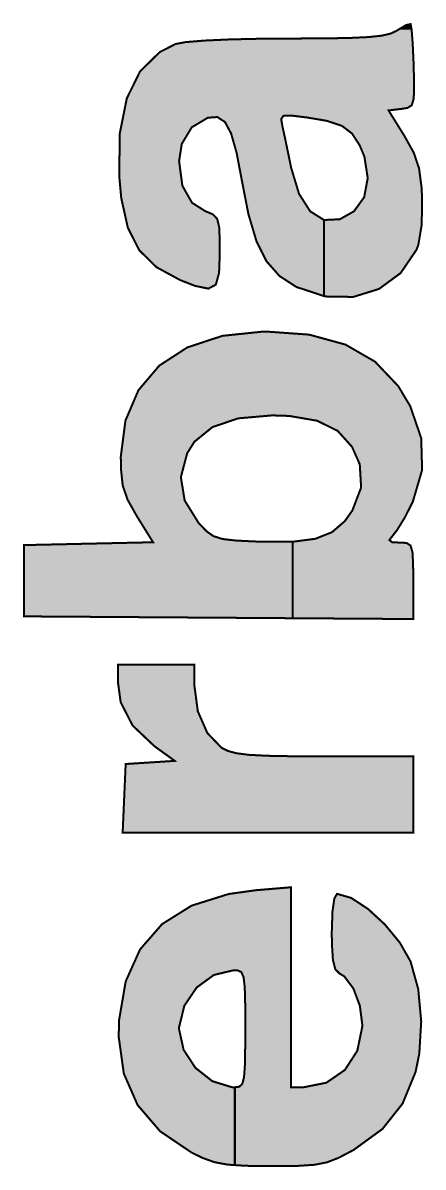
# Model space of a CAD drawing. Extents: x 66 to 205, y -127 to -80.
# Drawn here: x 82.81 to 84.81, y -102.71 to -97 of the extents above; entities that cross this region are included whole.
import ezdxf

# ---------------------------------------------------------------- set-up
doc = ezdxf.new("R2010")
doc.units = 0
doc.layers.add('MKSMINI12864-F_SILKS_GBR', color=11, linetype='CONTINUOUS')

msp = doc.modelspace()

# ---------------------------------------------------------------- linework, layer by layer
at = {"layer": 'MKSMINI12864-F_SILKS_GBR', "const_width": 0.01}
for points in [[(83.29541, -97.551732), (83.330196, -97.377686), (83.396692, -97.24242), (83.494676, -97.146448), (83.574004, -97.105816), (83.624088, -97.096616), (83.716974, -97.088936), (83.844678, -97.083162), (83.999218, -97.079678), (84.133502, -97.0788), (84.309124, -97.078164), (84.44115, -97.075896), (84.53677, -97.07146), (84.603176, -97.064324), (84.647558, -97.053948), (84.677112, -97.039796), (84.67959, -97.03811), (84.724538, -97.011522), (84.746906, -97.00664), (84.751918, -97.034564), (84.757026, -97.10051), (84.761308, -97.191712), (84.762198, -97.21878), (84.764576, -97.31953), (84.762238, -97.380282), (84.752134, -97.411806), (84.731214, -97.424878), (84.702512, -97.429546), (84.636758, -97.437392), (84.717018, -97.566502), (84.76305, -97.649464), (84.788998, -97.726312), (84.801338, -97.820044), (84.804268, -97.876156), (84.802194, -98.008074), (84.785642, -98.10696), (84.776068, -98.1329), (84.697044, -98.248884), (84.589042, -98.328104), (84.460726, -98.367906), (84.320766, -98.36564), (84.314684, -98.36364), (84.314684, -97.984036), (84.393624, -97.980388), (84.464274, -97.940556), (84.514932, -97.870636), (84.532768, -97.775346), (84.51653, -97.669126), (84.492838, -97.611692), (84.454402, -97.552732), (84.404152, -97.514308), (84.328594, -97.489296), (84.229278, -97.472564), (84.151048, -97.463056), (84.111974, -97.464474), (84.100922, -97.480586), (84.106504, -97.51409), (84.119188, -97.571772), (84.137112, -97.65737), (84.150652, -97.72388), (84.190042, -97.853602), (84.245772, -97.941046), (84.314684, -97.984036), (84.314684, -98.36364), (84.177826, -98.318648), (84.174632, -98.31705), (84.091998, -98.263162), (84.02763, -98.190066), (83.977388, -98.08969), (83.937132, -97.953968), (83.905686, -97.792938), (83.878716, -97.650476), (83.851196, -97.553044), (83.820068, -97.494934), (83.782278, -97.470438), (83.734774, -97.473844), (83.65457, -97.521598), (83.604816, -97.604206), (83.5914, -97.690018), (83.60764, -97.81299), (83.655836, -97.898124), (83.721902, -97.939814), (83.759832, -97.955616), (83.781566, -97.97833), (83.791608, -98.020624), (83.79446, -98.095164), (83.7946, -98.144278), (83.790974, -98.247938), (83.774672, -98.306766), (83.737562, -98.326522), (83.671506, -98.312972), (83.59728, -98.284088), (83.47833, -98.219478), (83.39263, -98.135026), (83.335622, -98.022958), (83.302748, -97.875492), (83.292556, -97.764036), (83.29541, -97.551732)], [(83.139036, -99.599002), (83.461372, -99.591904), (83.380336, -99.46143), (83.333972, -99.379084), (83.309686, -99.307724), (83.300982, -99.22312), (83.30047, -99.163728), (83.32357, -98.984974), (83.388448, -98.83317), (83.492492, -98.710572), (83.633088, -98.619434), (83.80762, -98.562008), (84.013478, -98.540548), (84.0232, -98.540466), (84.240646, -98.55602), (84.421814, -98.60574), (84.569118, -98.690866), (84.684974, -98.812646), (84.744808, -98.912548), (84.799864, -99.072868), (84.804202, -99.231638), (84.757848, -99.38974), (84.757846, -99.389744), (84.718582, -99.467266), (84.679416, -99.53079), (84.665566, -99.548494), (84.64086, -99.580948), (84.655746, -99.592206), (84.692364, -99.5934), (84.726634, -99.595352), (84.746732, -99.608338), (84.75644, -99.64306), (84.759538, -99.71022), (84.7598, -99.784202), (84.7598, -99.975004), (84.158074, -99.970884), (84.158074, -99.58944), (84.271368, -99.574582), (84.354826, -99.541418), (84.41827, -99.48655), (84.456028, -99.433416), (84.499884, -99.318788), (84.493018, -99.202898), (84.454348, -99.115622), (84.382788, -99.036124), (84.279862, -98.985494), (84.140088, -98.961576), (84.055766, -98.958958), (83.88666, -98.973686), (83.75797, -99.017242), (83.667676, -99.090526), (83.63156, -99.148148), (83.600206, -99.267124), (83.61921, -99.383462), (83.68813, -99.494604), (83.692248, -99.499274), (83.728478, -99.537298), (83.763246, -99.561626), (83.809116, -99.575876), (83.87866, -99.583674), (83.984448, -99.588634), (84.00512, -99.58939), (84.158074, -99.58944), (84.158074, -99.970884), (82.8167, -99.9617), (82.8167, -99.6061), (83.139036, -99.599002)], [(83.6676, -100.203), (83.6676, -100.305416), (83.68475, -100.435054), (83.732392, -100.543672), (83.80294, -100.616908), (83.834456, -100.632982), (83.877756, -100.644622), (83.940744, -100.652494), (84.03132, -100.657268), (84.15739, -100.659612), (84.314406, -100.6602), (84.7598, -100.6602), (84.7598, -101.0412), (83.309678, -101.0412), (83.3247, -100.6983), (83.447138, -100.690486), (83.569578, -100.68267), (83.4671, -100.608436), (83.359258, -100.506158), (83.299858, -100.390088), (83.2866, -100.293162), (83.2866, -100.203), (83.6676, -100.203)], [(83.291928, -101.974898), (83.32499, -101.782532), (83.396626, -101.62312), (83.50639, -101.497082), (83.65384, -101.40484), (83.83853, -101.346816), (83.973206, -101.32807), (84.1502, -101.313232), (84.1502, -102.3112), (84.212046, -102.3112), (84.326558, -102.288246), (84.418692, -102.224744), (84.480884, -102.128738), (84.505576, -102.008272), (84.505706, -101.998788), (84.493256, -101.903408), (84.460696, -101.817428), (84.415486, -101.75766), (84.39244, -101.743576), (84.37138, -101.72349), (84.359158, -101.67682), (84.353948, -101.593908), (84.3534, -101.537298), (84.356756, -101.435128), (84.366132, -101.368882), (84.380062, -101.346), (84.45049, -101.366522), (84.533796, -101.42102), (84.61849, -101.498898), (84.693082, -101.589558), (84.746084, -101.6824), (84.746946, -101.684444), (84.784892, -101.821504), (84.799672, -101.981826), (84.790288, -102.142958), (84.771458, -102.235), (84.706784, -102.392502), (84.606492, -102.51904), (84.464334, -102.622336), (84.453008, -102.6287), (84.387, -102.66324), (84.32986, -102.68538), (84.267146, -102.697822), (84.184416, -102.703272), (84.06723, -102.704432), (84.0486, -102.704408), (83.923342, -102.702874), (83.869538, -102.699414), (83.869538, -102.3112), (83.891894, -102.308358), (83.90673, -102.29409), (83.915582, -102.259786), (83.919984, -102.19684), (83.92147, -102.096638), (83.9216, -102.0191), (83.92121, -101.893836), (83.918914, -101.810732), (83.913018, -101.761148), (83.901834, -101.736444), (83.88367, -101.727982), (83.86445, -101.727094), (83.764776, -101.750694), (83.678966, -101.813462), (83.617702, -101.903864), (83.591656, -102.010372), (83.5914, -102.022014), (83.613832, -102.12402), (83.673152, -102.21442), (83.757394, -102.280772), (83.854592, -102.310636), (83.869538, -102.3112), (83.869538, -102.699414), (83.834398, -102.697154), (83.767304, -102.684758), (83.707602, -102.663196), (83.652614, -102.63619), (83.496412, -102.530456), (83.38418, -102.399578), (83.3155, -102.242784), (83.28995, -102.05931), (83.291928, -101.974898)]]:
    msp.add_lwpolyline(points, dxfattribs=at)
at = {"layer": 'MKSMINI12864-F_SILKS_GBR'}
for points in [[(84.647526, -97.053956), (84.677092, -97.039806), (84.75342, -97.053956), (84.752322, -97.039806)], [(84.677092, -97.039806), (84.679584, -97.038114), (84.752322, -97.039806), (84.752192, -97.038114)], [(84.679584, -97.038114), (84.685612, -97.034548), (84.752192, -97.038114), (84.751914, -97.034548)], [(84.685612, -97.034548), (84.724512, -97.011538), (84.751914, -97.034548), (84.747786, -97.011538)], [(84.724512, -97.011538), (84.746906, -97.00664), (84.747786, -97.011538), (84.746906, -97.00664)], [(83.494656, -97.146468), (83.573974, -97.10583), (84.759184, -97.146468), (84.757276, -97.10583)], [(83.573974, -97.10583), (83.60289, -97.100514), (84.757276, -97.10583), (84.757026, -97.100514)], [(83.60289, -97.100514), (83.624074, -97.09662), (84.757026, -97.100514), (84.756726, -97.09662)], [(83.624074, -97.09662), (83.716968, -97.088936), (84.756726, -97.09662), (84.75613, -97.088936)], [(83.716968, -97.088936), (83.844674, -97.083162), (84.75613, -97.088936), (84.755682, -97.083162)], [(83.844674, -97.083162), (83.999216, -97.079678), (84.755682, -97.083162), (84.755412, -97.079678)], [(83.999216, -97.079678), (84.133502, -97.0788), (84.755412, -97.079678), (84.755344, -97.0788)], [(84.133502, -97.0788), (84.309124, -97.078164), (84.755344, -97.0788), (84.755294, -97.078164)], [(84.309124, -97.078164), (84.441152, -97.075896), (84.755294, -97.078164), (84.75512, -97.075896)], [(84.441152, -97.075896), (84.53676, -97.07146), (84.75512, -97.075896), (84.754776, -97.07146)], [(84.53676, -97.07146), (84.603158, -97.064326), (84.754776, -97.07146), (84.754222, -97.064326)], [(84.603158, -97.064326), (84.647526, -97.053956), (84.754222, -97.064326), (84.75342, -97.053956)], [(83.448466, -97.191716), (83.494656, -97.146468), (84.761308, -97.191716), (84.759184, -97.146468)], [(83.396676, -97.242452), (83.42084, -97.21878), (84.762758, -97.242452), (84.762198, -97.21878)], [(83.42084, -97.21878), (83.448466, -97.191716), (84.762198, -97.21878), (84.761308, -97.191716)], [(83.358784, -97.31954), (83.396676, -97.242452), (84.764576, -97.31954), (84.762758, -97.242452)], [(83.330192, -97.37771), (83.358784, -97.31954), (84.76233, -97.37771), (84.764576, -97.31954)], [(83.323382, -97.411782), (83.329672, -97.380308), (84.752128, -97.411782), (84.76223, -97.380308)], [(83.329672, -97.380308), (83.330192, -97.37771), (84.76223, -97.380308), (84.76233, -97.37771)], [(83.313136, -97.463058), (83.318212, -97.437658), (84.652714, -97.463058), (84.636924, -97.437658)], [(83.318212, -97.437658), (83.31825, -97.437466), (84.636924, -97.437658), (84.636914, -97.437466)], [(83.31825, -97.437466), (83.318272, -97.437354), (84.636914, -97.437466), (84.63707, -97.437354)], [(83.318272, -97.437354), (83.319832, -97.429546), (84.63707, -97.437354), (84.702506, -97.429546)], [(83.319832, -97.429546), (83.320764, -97.424884), (84.702506, -97.429546), (84.731174, -97.424884)], [(83.320764, -97.424884), (83.323372, -97.411834), (84.731174, -97.424884), (84.752088, -97.411834)], [(83.323372, -97.411834), (83.323382, -97.411782), (84.752088, -97.411834), (84.752128, -97.411782)], [(83.301438, -97.521594), (83.310974, -97.473868), (83.6546, -97.521594), (83.734732, -97.473868)], [(83.310974, -97.473868), (83.31098, -97.47384), (83.734732, -97.473868), (83.73482, -97.47384)], [(83.31098, -97.47384), (83.31166, -97.470442), (83.73482, -97.47384), (83.782226, -97.470442)], [(83.31166, -97.470442), (83.312836, -97.464556), (84.10788, -97.470442), (84.111918, -97.464556)], [(83.312836, -97.464556), (83.312848, -97.464494), (84.111918, -97.464556), (84.111984, -97.464494)], [(83.312848, -97.464494), (83.312852, -97.46447), (84.111984, -97.464494), (84.112074, -97.46447)], [(83.312852, -97.46447), (83.313136, -97.463058), (84.112074, -97.46447), (84.151056, -97.463058)], [(83.782334, -97.470474), (83.782226, -97.470442), (84.107858, -97.470474), (84.10788, -97.470442)], [(83.79783, -97.480518), (83.782334, -97.470474), (84.10097, -97.480518), (84.107858, -97.470474)], [(83.798054, -97.480664), (83.79783, -97.480518), (84.100936, -97.480664), (84.10097, -97.480518)], [(83.820002, -97.494892), (83.798054, -97.480664), (84.103306, -97.494892), (84.100936, -97.480664)], [(83.82007, -97.494966), (83.820002, -97.494892), (84.103318, -97.494966), (84.103306, -97.494892)], [(83.830322, -97.514098), (83.82007, -97.494966), (84.106504, -97.514098), (84.103318, -97.494966)], [(84.229282, -97.472562), (84.151056, -97.463058), (84.658622, -97.472562), (84.652714, -97.463058)], [(84.3286, -97.4893), (84.229282, -97.472562), (84.669028, -97.4893), (84.658622, -97.472562)], [(84.404104, -97.514294), (84.3286, -97.4893), (84.684564, -97.514294), (84.669028, -97.4893)], [(83.294704, -97.60419), (83.29541, -97.55176), (83.604834, -97.60419), (83.636404, -97.55176)], [(83.29541, -97.55176), (83.301424, -97.521662), (83.636404, -97.55176), (83.65453, -97.521662)], [(83.301424, -97.521662), (83.301438, -97.521594), (83.65453, -97.521662), (83.6546, -97.521594)], [(83.851196, -97.553056), (83.830322, -97.514098), (84.115072, -97.553056), (84.106504, -97.514098)], [(83.856484, -97.571774), (83.851196, -97.553056), (84.119188, -97.571774), (84.115072, -97.553056)], [(84.404164, -97.514326), (84.404104, -97.514294), (84.684584, -97.514326), (84.684564, -97.514294)], [(84.454362, -97.552702), (84.404164, -97.514326), (84.70844, -97.552702), (84.684584, -97.514326)], [(84.454408, -97.55275), (84.454362, -97.552702), (84.70847, -97.55275), (84.70844, -97.552702)], [(84.46337, -97.566496), (84.454408, -97.55275), (84.717014, -97.566496), (84.70847, -97.55275)], [(83.29355, -97.690006), (83.294704, -97.604264), (83.591406, -97.690006), (83.604808, -97.604264)], [(83.294704, -97.604264), (83.294704, -97.60419), (83.604808, -97.604264), (83.604834, -97.60419)], [(83.878716, -97.650478), (83.856484, -97.571774), (84.13567, -97.650478), (84.119188, -97.571774)], [(84.49284, -97.611702), (84.46337, -97.566496), (84.742098, -97.611702), (84.717014, -97.566496)], [(84.508408, -97.64944), (84.49284, -97.611702), (84.763036, -97.64944), (84.742098, -97.611702)], [(83.880022, -97.65737), (83.878716, -97.650478), (84.137112, -97.65737), (84.13567, -97.650478)], [(83.892614, -97.723884), (83.880022, -97.65737), (84.150654, -97.723884), (84.137112, -97.65737)], [(84.516514, -97.669094), (84.508408, -97.64944), (84.769674, -97.669094), (84.763036, -97.64944)], [(84.516528, -97.66914), (84.516514, -97.669094), (84.76969, -97.66914), (84.769674, -97.669094)], [(84.525264, -97.726284), (84.516528, -97.66914), (84.788988, -97.726284), (84.76969, -97.66914)], [(83.292556, -97.764052), (83.29355, -97.690062), (83.601178, -97.764052), (83.591406, -97.690062)], [(83.29355, -97.690062), (83.29355, -97.690006), (83.591406, -97.690062), (83.591406, -97.690006)], [(83.905686, -97.792938), (83.892614, -97.723884), (84.171622, -97.792938), (84.150654, -97.723884)], [(84.53276, -97.775328), (84.525264, -97.726284), (84.795448, -97.775328), (84.788988, -97.726284)], [(83.297028, -97.812934), (83.292556, -97.764052), (83.607632, -97.812934), (83.601178, -97.764052)], [(84.524396, -97.82004), (84.532758, -97.775394), (84.801336, -97.82004), (84.795456, -97.775394)], [(84.532758, -97.775394), (84.53276, -97.775328), (84.795456, -97.775394), (84.795448, -97.775328)], [(83.297034, -97.813006), (83.297028, -97.812934), (83.607656, -97.813006), (83.607632, -97.812934)], [(83.302746, -97.875474), (83.297034, -97.813006), (83.643016, -97.875474), (83.607656, -97.813006)], [(83.917526, -97.853564), (83.905686, -97.792938), (84.19003, -97.853564), (84.171622, -97.792938)], [(84.514926, -97.87061), (84.524396, -97.82004), (84.803978, -97.87061), (84.801336, -97.82004)], [(83.307782, -97.898058), (83.302746, -97.875474), (83.655798, -97.898058), (83.643016, -97.875474)], [(83.307798, -97.89813), (83.307782, -97.898058), (83.655866, -97.89813), (83.655798, -97.898058)], [(83.31709, -97.939814), (83.307798, -97.89813), (83.72191, -97.939814), (83.655866, -97.89813)], [(83.917536, -97.853614), (83.917526, -97.853564), (84.190054, -97.853614), (84.19003, -97.853564)], [(83.9346, -97.94099), (83.917536, -97.853614), (84.245736, -97.94099), (84.190054, -97.853614)], [(84.464282, -97.940534), (84.510922, -97.876168), (84.803254, -97.940534), (84.804268, -97.876168)], [(84.510922, -97.876168), (84.514892, -97.870692), (84.804268, -97.876168), (84.803982, -97.870692)], [(84.514892, -97.870692), (84.514926, -97.87061), (84.803982, -97.870692), (84.803978, -97.87061)], [(83.320614, -97.955624), (83.31709, -97.939814), (83.759826, -97.955624), (83.72191, -97.939814)], [(83.325668, -97.9783), (83.320614, -97.955624), (83.78154, -97.9783), (83.759826, -97.955624)], [(83.934612, -97.941052), (83.9346, -97.94099), (84.245798, -97.941052), (84.245736, -97.94099)], [(83.93713, -97.953954), (83.934612, -97.941052), (84.266466, -97.953954), (84.245798, -97.941052)], [(83.946044, -97.984008), (83.93713, -97.953954), (84.31461, -97.984008), (84.266466, -97.953954)], [(84.393668, -97.980366), (84.464218, -97.94059), (84.802626, -97.980366), (84.803252, -97.94059)], [(84.464218, -97.94059), (84.464282, -97.940534), (84.803252, -97.94059), (84.803254, -97.940534)], [(83.32568, -97.978346), (83.325668, -97.9783), (83.781564, -97.978346), (83.78154, -97.9783)], [(83.335098, -98.020596), (83.32568, -97.978346), (83.7916, -98.020596), (83.781564, -97.978346)], [(83.946054, -97.984038), (83.946044, -97.984008), (84.314726, -97.984038), (84.31461, -97.984008)], [(83.953188, -98.008096), (83.946054, -97.984038), (84.80219, -98.008096), (84.802568, -97.984038)], [(83.97738, -98.089664), (83.953188, -98.008096), (84.788532, -98.089664), (84.80219, -98.008096)], [(84.314726, -97.984038), (84.39358, -97.980392), (84.802568, -97.984038), (84.802626, -97.980392)], [(84.39358, -97.980392), (84.393668, -97.980366), (84.802626, -97.980392), (84.802626, -97.980366)], [(83.335622, -98.022954), (83.335098, -98.020596), (83.791692, -98.022954), (83.7916, -98.020596)], [(83.372362, -98.09517), (83.335622, -98.022954), (83.79446, -98.09517), (83.791692, -98.022954)], [(83.392634, -98.135022), (83.372362, -98.09517), (83.794574, -98.135022), (83.79446, -98.09517)], [(83.98605, -98.106986), (83.97738, -98.089664), (84.785632, -98.106986), (84.788532, -98.089664)], [(83.99903, -98.132918), (83.98605, -98.106986), (84.776054, -98.132918), (84.785632, -98.106986)], [(84.027632, -98.190064), (83.99903, -98.132918), (84.737112, -98.190064), (84.776054, -98.132918)], [(83.402032, -98.144282), (83.392634, -98.135022), (83.7946, -98.144282), (83.794574, -98.135022)], [(83.478334, -98.219476), (83.402032, -98.144282), (83.791964, -98.219476), (83.7946, -98.144282)], [(84.079442, -98.248904), (84.027632, -98.190064), (84.697018, -98.248904), (84.737112, -98.190064)], [(83.530766, -98.247958), (83.478334, -98.219476), (83.790966, -98.247958), (83.791964, -98.219476)], [(83.597262, -98.28408), (83.530766, -98.247958), (83.780946, -98.28408), (83.790966, -98.247958)], [(83.65548, -98.306736), (83.597262, -98.28408), (83.774662, -98.306736), (83.780946, -98.28408)], [(84.09197, -98.263132), (84.079442, -98.248904), (84.677616, -98.263132), (84.697018, -98.248904)], [(84.174618, -98.317042), (84.09197, -98.263132), (84.604108, -98.317042), (84.677616, -98.263132)], [(83.655628, -98.306794), (83.65548, -98.306736), (83.774616, -98.306794), (83.774662, -98.306736)], [(83.671482, -98.312964), (83.655628, -98.306794), (83.763018, -98.312964), (83.774616, -98.306794)], [(83.737472, -98.326502), (83.671482, -98.312964), (83.737574, -98.326502), (83.763018, -98.312964)], [(83.73751, -98.32651), (83.737472, -98.326502), (83.73751, -98.32651), (83.737574, -98.326502)], [(84.177806, -98.318638), (84.174618, -98.317042), (84.601932, -98.318638), (84.604108, -98.317042)], [(84.206636, -98.328116), (84.177806, -98.318638), (84.58901, -98.328116), (84.601932, -98.318638)], [(84.314684, -98.36364), (84.206636, -98.328116), (84.474452, -98.36364), (84.58901, -98.328116)], [(84.320764, -98.365634), (84.314684, -98.36364), (84.468022, -98.365634), (84.474452, -98.36364)], [(84.460696, -98.367906), (84.320764, -98.365634), (84.460696, -98.367906), (84.468022, -98.365634)], [(83.674702, -98.605746), (83.807598, -98.562016), (84.421816, -98.605746), (84.262474, -98.562016)], [(83.807598, -98.562016), (83.86512, -98.556018), (84.262474, -98.562016), (84.240618, -98.556018)], [(83.86512, -98.556018), (84.013466, -98.54055), (84.240618, -98.556018), (84.024364, -98.54055)], [(84.013466, -98.54055), (84.023188, -98.540466), (84.024364, -98.54055), (84.023188, -98.540466)], [(83.5229, -98.690868), (83.633068, -98.619446), (84.569114, -98.690868), (84.445524, -98.619446)], [(83.633068, -98.619446), (83.674702, -98.605746), (84.445524, -98.619446), (84.421816, -98.605746)], [(83.492472, -98.710596), (83.5229, -98.690868), (84.587884, -98.710596), (84.569114, -98.690868)], [(83.405896, -98.812622), (83.492472, -98.710596), (84.68495, -98.812622), (84.587884, -98.710596)], [(83.388436, -98.833198), (83.405896, -98.812622), (84.697276, -98.833198), (84.68495, -98.812622)], [(83.354538, -98.91252), (83.388436, -98.833198), (84.744792, -98.91252), (84.697276, -98.833198)], [(83.334694, -98.958958), (83.354538, -98.91252), (84.76074, -98.958958), (84.744792, -98.91252)], [(83.3194, -99.01724), (83.323566, -98.985), (83.75799, -99.01724), (83.853236, -98.985)], [(83.323566, -98.985), (83.328394, -98.973698), (83.853236, -98.985), (83.886626, -98.973698)], [(83.328394, -98.973698), (83.328398, -98.973688), (83.886626, -98.973698), (83.886672, -98.973688)], [(83.328398, -98.973688), (83.334694, -98.958958), (83.886672, -98.973688), (84.055772, -98.958958)], [(84.140096, -98.961578), (84.055772, -98.958958), (84.76164, -98.961578), (84.76074, -98.958958)], [(84.279818, -98.985486), (84.140096, -98.961578), (84.76985, -98.985486), (84.76164, -98.961578)], [(84.279872, -98.985504), (84.279818, -98.985486), (84.769856, -98.985504), (84.76985, -98.985486)], [(84.382736, -99.036098), (84.279872, -98.985504), (84.787232, -99.036098), (84.769856, -98.985504)], [(83.309932, -99.090518), (83.319394, -99.017274), (83.667694, -99.090518), (83.757928, -99.017274)], [(83.319394, -99.017274), (83.3194, -99.01724), (83.757928, -99.017274), (83.75799, -99.01724)], [(84.382796, -99.036144), (84.382736, -99.036098), (84.787248, -99.036144), (84.787232, -99.036098)], [(84.415858, -99.072868), (84.382796, -99.036144), (84.799858, -99.072868), (84.787248, -99.036144)], [(83.302486, -99.148136), (83.309924, -99.090568), (83.631572, -99.148136), (83.66765, -99.090568)], [(83.309924, -99.090568), (83.309932, -99.090518), (83.66765, -99.090568), (83.667694, -99.090518)], [(84.454316, -99.115588), (84.415858, -99.072868), (84.801026, -99.115588), (84.799858, -99.072868)], [(83.30047, -99.163748), (83.302478, -99.148192), (83.627448, -99.163748), (83.631548, -99.148192)], [(83.302478, -99.148192), (83.302486, -99.148136), (83.631548, -99.148192), (83.631572, -99.148136)], [(84.45435, -99.11564), (84.454316, -99.115588), (84.801026, -99.11564), (84.801026, -99.115588)], [(84.492996, -99.202848), (84.45435, -99.11564), (84.803408, -99.202848), (84.801026, -99.11564)], [(83.300982, -99.223114), (83.30047, -99.163748), (83.611804, -99.223114), (83.627448, -99.163748)], [(84.493014, -99.202918), (84.492996, -99.202848), (84.80341, -99.202918), (84.803408, -99.202848)], [(84.49472, -99.231666), (84.493014, -99.202918), (84.804194, -99.231666), (84.80341, -99.202918)], [(83.305508, -99.267088), (83.300982, -99.223114), (83.600218, -99.267088), (83.611804, -99.223114)], [(83.305516, -99.26717), (83.305508, -99.267088), (83.600214, -99.26717), (83.600218, -99.267088)], [(83.309688, -99.307726), (83.305516, -99.26717), (83.60684, -99.307726), (83.600214, -99.26717)], [(84.499882, -99.318746), (84.49472, -99.231666), (84.778658, -99.318746), (84.804194, -99.231666)], [(83.333964, -99.379058), (83.309688, -99.307726), (83.618492, -99.379058), (83.60684, -99.307726)], [(84.472724, -99.389768), (84.499868, -99.31883), (84.757834, -99.389768), (84.778634, -99.31883)], [(84.499868, -99.31883), (84.499882, -99.318746), (84.778634, -99.31883), (84.778658, -99.318746)], [(83.33641, -99.383402), (83.333964, -99.379058), (83.6192, -99.383402), (83.618492, -99.379058)], [(83.336452, -99.383476), (83.33641, -99.383402), (83.619228, -99.383476), (83.6192, -99.383402)], [(83.380332, -99.461426), (83.336452, -99.383476), (83.667564, -99.461426), (83.619228, -99.383476)], [(84.45603, -99.433402), (84.472724, -99.389768), (84.735732, -99.433402), (84.757834, -99.389768)], [(84.431958, -99.467276), (84.456008, -99.433446), (84.718576, -99.467276), (84.73571, -99.433446)], [(84.456008, -99.433446), (84.45603, -99.433402), (84.73571, -99.433446), (84.735732, -99.433402)], [(83.400942, -99.494608), (83.380332, -99.461426), (83.688138, -99.494608), (83.667564, -99.461426)], [(83.40384, -99.499274), (83.400942, -99.494608), (83.692252, -99.499274), (83.688138, -99.494608)], [(83.42746, -99.537302), (83.40384, -99.499274), (83.72849, -99.537302), (83.692252, -99.499274)], [(84.36709, -99.530804), (84.418242, -99.486574), (84.679406, -99.530804), (84.706676, -99.486574)], [(84.418242, -99.486574), (84.431958, -99.467276), (84.706676, -99.486574), (84.718576, -99.467276)], [(83.44255, -99.5616), (83.42746, -99.537302), (83.763208, -99.5616), (83.72849, -99.537302)], [(84.27138, -99.574574), (84.33701, -99.548496), (84.645708, -99.574574), (84.665564, -99.548496)], [(84.33701, -99.548496), (84.354778, -99.541436), (84.665564, -99.548496), (84.671086, -99.541436)], [(84.354778, -99.541436), (84.354834, -99.541402), (84.671086, -99.541436), (84.671114, -99.541402)], [(84.354834, -99.541402), (84.36709, -99.530804), (84.671114, -99.541402), (84.679406, -99.530804)], [(82.8167, -99.6061), (83.139036, -99.599002), (84.743266, -99.6061), (84.732274, -99.599002)], [(82.8167, -99.608308), (82.8167, -99.6061), (84.746684, -99.608308), (84.743266, -99.6061)], [(82.8167, -99.608364), (82.8167, -99.608308), (84.746726, -99.608364), (84.746684, -99.608308)], [(82.8167, -99.643062), (82.8167, -99.608364), (84.756436, -99.643062), (84.746726, -99.608364)], [(83.139036, -99.599002), (83.30416, -99.595366), (84.732274, -99.599002), (84.726642, -99.595366)], [(83.30416, -99.595366), (83.304886, -99.59535), (84.726642, -99.595366), (84.726596, -99.59535)], [(83.304886, -99.59535), (83.393444, -99.5934), (84.726596, -99.59535), (84.692362, -99.5934)], [(83.393444, -99.5934), (83.447486, -99.59221), (84.692362, -99.5934), (84.65581, -99.59221)], [(83.442566, -99.561626), (83.44255, -99.5616), (83.763262, -99.561626), (83.763208, -99.5616)], [(83.451418, -99.575876), (83.442566, -99.561626), (83.809126, -99.575876), (83.763262, -99.561626)], [(83.447486, -99.59221), (83.449302, -99.59217), (84.65581, -99.59221), (84.655696, -99.59217)], [(83.449302, -99.59217), (83.46102, -99.591912), (84.655696, -99.59217), (84.655356, -99.591912)], [(83.45626, -99.583674), (83.451418, -99.575876), (83.878662, -99.583674), (83.809126, -99.575876)], [(83.459342, -99.588634), (83.45626, -99.583674), (83.984448, -99.588634), (83.878662, -99.583674)], [(83.45981, -99.58939), (83.459342, -99.588634), (84.005122, -99.58939), (83.984448, -99.588634)], [(83.459842, -99.58944), (83.45981, -99.58939), (84.158046, -99.58944), (84.005122, -99.58939)], [(83.461186, -99.591606), (83.459842, -99.58944), (84.654952, -99.591606), (84.652088, -99.58944)], [(83.46102, -99.591912), (83.461188, -99.591806), (84.655356, -99.591912), (84.655216, -99.591806)], [(83.461188, -99.591806), (83.461186, -99.591606), (84.655216, -99.591806), (84.654952, -99.591606)], [(84.158046, -99.58944), (84.221896, -99.581068), (84.652088, -99.58944), (84.64102, -99.581068)], [(84.221896, -99.581068), (84.222918, -99.580934), (84.64102, -99.581068), (84.640942, -99.580934)], [(84.222918, -99.580934), (84.224046, -99.580786), (84.640942, -99.580934), (84.64098, -99.580786)], [(84.224046, -99.580786), (84.271332, -99.574586), (84.64098, -99.580786), (84.6457, -99.574586)], [(84.271332, -99.574586), (84.27138, -99.574574), (84.6457, -99.574586), (84.645708, -99.574574)], [(82.8167, -99.710226), (82.8167, -99.643062), (84.759538, -99.710226), (84.756436, -99.643062)], [(82.8167, -99.784202), (82.8167, -99.710226), (84.7598, -99.784202), (84.759538, -99.710226)], [(82.8167, -99.9617), (82.8167, -99.784202), (84.7598, -99.9617), (84.7598, -99.784202)], [(84.158074, -99.970884), (82.8167, -99.9617), (84.7598, -99.970884), (84.7598, -99.9617)], [(84.7598, -99.975004), (84.158074, -99.970884), (84.7598, -99.975004), (84.7598, -99.970884)], [(83.2866, -100.293156), (83.2866, -100.203), (83.667602, -100.293156), (83.6676, -100.203)], [(83.288282, -100.305436), (83.2866, -100.293156), (83.667602, -100.305436), (83.667602, -100.293156)], [(83.299862, -100.390088), (83.288282, -100.305436), (83.678802, -100.390088), (83.667602, -100.305436)], [(83.322854, -100.435012), (83.299862, -100.390088), (83.684744, -100.435012), (83.678802, -100.390088)], [(83.322882, -100.435066), (83.322854, -100.435012), (83.684758, -100.435066), (83.684744, -100.435012)], [(83.359262, -100.506156), (83.322882, -100.435066), (83.715938, -100.506156), (83.684758, -100.435066)], [(83.398766, -100.543622), (83.359262, -100.506156), (83.732368, -100.543622), (83.715938, -100.506156)], [(83.398826, -100.54368), (83.398766, -100.543622), (83.732408, -100.54368), (83.732368, -100.543622)], [(83.467086, -100.608422), (83.398826, -100.54368), (83.794766, -100.608422), (83.732408, -100.54368)], [(83.478752, -100.616872), (83.467086, -100.608422), (83.802904, -100.616872), (83.794766, -100.608422)], [(83.478806, -100.616912), (83.478752, -100.616872), (83.802958, -100.616912), (83.802904, -100.616872)], [(83.500992, -100.632984), (83.478806, -100.616912), (83.834466, -100.632984), (83.802958, -100.616912)], [(83.517056, -100.644622), (83.500992, -100.632984), (83.877764, -100.644622), (83.834466, -100.632984)], [(83.527922, -100.652494), (83.517056, -100.644622), (83.940748, -100.652494), (83.877764, -100.644622)], [(83.309678, -101.0412), (83.3247, -100.6983), (84.7598, -101.0412), (84.7598, -100.6983)], [(83.3247, -100.6983), (83.447138, -100.690486), (84.7598, -100.6983), (84.7598, -100.690486)], [(83.447138, -100.690486), (83.56902, -100.682706), (84.7598, -100.690486), (84.7598, -100.682706)], [(83.534512, -100.657268), (83.527922, -100.652494), (84.031322, -100.657268), (83.940748, -100.652494)], [(83.537748, -100.659612), (83.534512, -100.657268), (84.157392, -100.659612), (84.031322, -100.657268)], [(83.53856, -100.6602), (83.537748, -100.659612), (84.314406, -100.6602), (84.157392, -100.659612)], [(83.569126, -100.682344), (83.53856, -100.6602), (84.7598, -100.682344), (84.7598, -100.6602)], [(83.56902, -100.682706), (83.5692, -100.682562), (84.7598, -100.682706), (84.7598, -100.682562)], [(83.5692, -100.682562), (83.569126, -100.682344), (84.7598, -100.682562), (84.7598, -100.682344)], [(83.838506, -101.346824), (83.973198, -101.32807), (84.1502, -101.346824), (84.1502, -101.32807)], [(83.973198, -101.32807), (84.1502, -101.313232), (84.1502, -101.32807), (84.1502, -101.313232)], [(83.653816, -101.404856), (83.838506, -101.346824), (84.1502, -101.404856), (84.1502, -101.346824)], [(84.358756, -101.421006), (84.366126, -101.368924), (84.533774, -101.421006), (84.454156, -101.368924)], [(84.366126, -101.368924), (84.367582, -101.366526), (84.454156, -101.368924), (84.45049, -101.366526)], [(84.367582, -101.366526), (84.380062, -101.346), (84.45049, -101.366526), (84.380062, -101.346)], [(83.506372, -101.497102), (83.653816, -101.404856), (84.1502, -101.497102), (84.1502, -101.404856)], [(84.354662, -101.498882), (84.356756, -101.435144), (84.618476, -101.498882), (84.549152, -101.435144)], [(84.356756, -101.435144), (84.358756, -101.421006), (84.549152, -101.435144), (84.533774, -101.421006)], [(83.396614, -101.623148), (83.506372, -101.497102), (84.1502, -101.623148), (84.1502, -101.497102)], [(84.3534, -101.537304), (84.354662, -101.498882), (84.65009, -101.537304), (84.618476, -101.498882)], [(84.353906, -101.589536), (84.3534, -101.537304), (84.693066, -101.589536), (84.65009, -101.537304)], [(84.353948, -101.593914), (84.353906, -101.589536), (84.695566, -101.593914), (84.693066, -101.589536)], [(84.359156, -101.67679), (84.353948, -101.593914), (84.742882, -101.67679), (84.695566, -101.593914)], [(83.349904, -101.727098), (83.396614, -101.623148), (84.1502, -101.727098), (84.1502, -101.623148)], [(83.3393, -101.750698), (83.349902, -101.727104), (83.764798, -101.750698), (83.864408, -101.727104)], [(83.349902, -101.727104), (83.349904, -101.727098), (83.864408, -101.727104), (83.864464, -101.727098)], [(83.883612, -101.727978), (83.864464, -101.727098), (84.1502, -101.727978), (84.1502, -101.727098)], [(83.883686, -101.727996), (83.883612, -101.727978), (84.1502, -101.727996), (84.1502, -101.727978)], [(83.901768, -101.736412), (83.883686, -101.727996), (84.1502, -101.736412), (84.1502, -101.727996)], [(84.36062, -101.682382), (84.359156, -101.67679), (84.746074, -101.682382), (84.742882, -101.67679)], [(84.361156, -101.684426), (84.36062, -101.682382), (84.746938, -101.684426), (84.746074, -101.682382)], [(84.37137, -101.72345), (84.361156, -101.684426), (84.757744, -101.72345), (84.746938, -101.684426)], [(84.371398, -101.723496), (84.37137, -101.72345), (84.757756, -101.723496), (84.757744, -101.72345)], [(84.392416, -101.743552), (84.371398, -101.723496), (84.76331, -101.743552), (84.757756, -101.723496)], [(83.319674, -101.813454), (83.324984, -101.78256), (83.678986, -101.813454), (83.721216, -101.78256)], [(83.324984, -101.78256), (83.339286, -101.75073), (83.721216, -101.78256), (83.764726, -101.75073)], [(83.339286, -101.75073), (83.3393, -101.750698), (83.764726, -101.75073), (83.764798, -101.750698)], [(83.901866, -101.736512), (83.901768, -101.736412), (84.1502, -101.736512), (84.1502, -101.736412)], [(83.913, -101.761106), (83.901866, -101.736512), (84.1502, -101.761106), (84.1502, -101.736512)], [(83.913016, -101.761164), (83.913, -101.761106), (84.1502, -101.761164), (84.1502, -101.761106)], [(83.918914, -101.810746), (83.913016, -101.761164), (84.1502, -101.810746), (84.1502, -101.761164)], [(84.415438, -101.75763), (84.392416, -101.743552), (84.767208, -101.75763), (84.76331, -101.743552)], [(84.415494, -101.75768), (84.415438, -101.75763), (84.767222, -101.75768), (84.767208, -101.75763)], [(84.460672, -101.817394), (84.415494, -101.75768), (84.783754, -101.817394), (84.767222, -101.75768)], [(83.30414, -101.903852), (83.319666, -101.813504), (83.617716, -101.903852), (83.678938, -101.813504)], [(83.319666, -101.813504), (83.319674, -101.813454), (83.678938, -101.813504), (83.678986, -101.813454)], [(83.92121, -101.893842), (83.918914, -101.810746), (84.1502, -101.893842), (84.1502, -101.810746)], [(84.4607, -101.817444), (84.460672, -101.817394), (84.783768, -101.817444), (84.783754, -101.817394)], [(84.462228, -101.821478), (84.4607, -101.817444), (84.784884, -101.821478), (84.783768, -101.817444)], [(84.493244, -101.903376), (84.462228, -101.821478), (84.792436, -101.903376), (84.784884, -101.821478)], [(83.9216, -102.0191), (83.92121, -101.893842), (84.1502, -102.0191), (84.1502, -101.893842)], [(83.291928, -101.974922), (83.304128, -101.903916), (83.600326, -101.974922), (83.617688, -101.903916)], [(83.304128, -101.903916), (83.30414, -101.903852), (83.617688, -101.903916), (83.617716, -101.903852)], [(84.493254, -101.90342), (84.493244, -101.903376), (84.79244, -101.90342), (84.792436, -101.903376)], [(84.503494, -101.98185), (84.493254, -101.90342), (84.799672, -101.98185), (84.79244, -101.90342)], [(83.290824, -102.02198), (83.291096, -102.010406), (83.5914, -102.02198), (83.591656, -102.010406)], [(83.291096, -102.010362), (83.291928, -101.974922), (83.591662, -102.010362), (83.600326, -101.974922)], [(83.291096, -102.010406), (83.291096, -102.010362), (83.591656, -102.010406), (83.591662, -102.010362)], [(84.480882, -102.128716), (84.50557, -102.0083), (84.791114, -102.128716), (84.79813, -102.0083)], [(84.505706, -101.99881), (84.503494, -101.98185), (84.798682, -101.99881), (84.799672, -101.98185)], [(84.50557, -102.0083), (84.505706, -101.99881), (84.79813, -102.0083), (84.798682, -101.99881)], [(83.28995, -102.059306), (83.290822, -102.022026), (83.599602, -102.059306), (83.591404, -102.022026)], [(83.298956, -102.123966), (83.28995, -102.059306), (83.61382, -102.123966), (83.599602, -102.059306)], [(83.290822, -102.022026), (83.290824, -102.02198), (83.591404, -102.022026), (83.5914, -102.02198)], [(83.92147, -102.09664), (83.9216, -102.0191), (84.1502, -102.09664), (84.1502, -102.0191)], [(83.298966, -102.124034), (83.298956, -102.123966), (83.613848, -102.124034), (83.61382, -102.123966)], [(83.31155, -102.21438), (83.298966, -102.124034), (83.673124, -102.21438), (83.613848, -102.124034)], [(83.919984, -102.196848), (83.92147, -102.09664), (84.1502, -102.196848), (84.1502, -102.09664)], [(84.471656, -102.14298), (84.480854, -102.128784), (84.790284, -102.14298), (84.79111, -102.128784)], [(84.480854, -102.128784), (84.480882, -102.128716), (84.79111, -102.128784), (84.791114, -102.128716)], [(84.418696, -102.22472), (84.471656, -102.14298), (84.773556, -102.22472), (84.790284, -102.14298)], [(83.311556, -102.214428), (83.31155, -102.21438), (83.673168, -102.214428), (83.673124, -102.21438)], [(83.315504, -102.242784), (83.311556, -102.214428), (83.709168, -102.242784), (83.673168, -102.214428)], [(83.33213, -102.280738), (83.315504, -102.242784), (83.75735, -102.280738), (83.709168, -102.242784)], [(83.915574, -102.259812), (83.919984, -102.196848), (84.1502, -102.259812), (84.1502, -102.196848)], [(84.326572, -102.288226), (84.403768, -102.235026), (84.749598, -102.288226), (84.771448, -102.235026)], [(84.403768, -102.235026), (84.418642, -102.224776), (84.771448, -102.235026), (84.773544, -102.224776)], [(84.418642, -102.224776), (84.418696, -102.22472), (84.773544, -102.224776), (84.773556, -102.22472)], [(83.332144, -102.280772), (83.33213, -102.280738), (83.757416, -102.280772), (83.75735, -102.280738)], [(83.345222, -102.310626), (83.332144, -102.280772), (83.854554, -102.310626), (83.757416, -102.280772)], [(83.89194, -102.308312), (83.906686, -102.294132), (84.1502, -102.308312), (84.1502, -102.294132)], [(83.906686, -102.294132), (83.906742, -102.294038), (84.1502, -102.294132), (84.1502, -102.294038)], [(83.906742, -102.294038), (83.915574, -102.259812), (84.1502, -102.294038), (84.1502, -102.259812)], [(84.212016, -102.3112), (84.326498, -102.288258), (84.740162, -102.3112), (84.749584, -102.288258)], [(84.326498, -102.288258), (84.326572, -102.288226), (84.749584, -102.288258), (84.749598, -102.288226)], [(83.345226, -102.310634), (83.345222, -102.310626), (83.854604, -102.310634), (83.854554, -102.310626)], [(83.345472, -102.3112), (83.345226, -102.310634), (83.869514, -102.3112), (83.854604, -102.310634)], [(83.381094, -102.39252), (83.345472, -102.3112), (84.706766, -102.39252), (84.740162, -102.3112)], [(83.869514, -102.3112), (83.869986, -102.31114), (84.1504, -102.3112), (84.150258, -102.31114)], [(83.869986, -102.31114), (83.871088, -102.311), (84.150258, -102.31114), (84.1502, -102.311)], [(83.871088, -102.311), (83.891828, -102.308366), (84.1502, -102.311), (84.1502, -102.308366)], [(83.891828, -102.308366), (83.89194, -102.308312), (84.1502, -102.308366), (84.1502, -102.308312)], [(83.384182, -102.399574), (83.381094, -102.39252), (84.701174, -102.399574), (84.706766, -102.39252)], [(83.486644, -102.519064), (83.384182, -102.399574), (84.606458, -102.519064), (84.701174, -102.399574)], [(83.496386, -102.530426), (83.486644, -102.519064), (84.59082, -102.530426), (84.606458, -102.519064)], [(83.632166, -102.622346), (83.496386, -102.530426), (84.464318, -102.622346), (84.59082, -102.530426)], [(83.641554, -102.628702), (83.632166, -102.622346), (84.453002, -102.628702), (84.464318, -102.622346)], [(83.652596, -102.636178), (83.641554, -102.628702), (84.438714, -102.636178), (84.453002, -102.628702)], [(83.707588, -102.66319), (83.652596, -102.636178), (84.38709, -102.66319), (84.438714, -102.636178)], [(83.707744, -102.663246), (83.707588, -102.66319), (84.386984, -102.663246), (84.38709, -102.66319)], [(83.76728, -102.68475), (83.707744, -102.663246), (84.331474, -102.68475), (84.386984, -102.663246)], [(83.770722, -102.685386), (83.76728, -102.68475), (84.329834, -102.685386), (84.331474, -102.68475)], [(83.83438, -102.69715), (83.770722, -102.685386), (84.270524, -102.69715), (84.329834, -102.685386)], [(83.844848, -102.697824), (83.83438, -102.69715), (84.267126, -102.697824), (84.270524, -102.69715)], [(83.869538, -102.699414), (83.844848, -102.697824), (84.242984, -102.699414), (84.267126, -102.697824)], [(83.923336, -102.702874), (83.869538, -102.699414), (84.190448, -102.702874), (84.242984, -102.699414)], [(83.955838, -102.703272), (83.923336, -102.702874), (84.184406, -102.703272), (84.190448, -102.702874)], [(84.0486, -102.704408), (83.955838, -102.703272), (84.069654, -102.704408), (84.184406, -102.703272)], [(84.06723, -102.704432), (84.0486, -102.704408), (84.06723, -102.704432), (84.069654, -102.704408)]]:
    msp.add_solid(points, dxfattribs=at)

doc.saveas('drawing.dxf')
